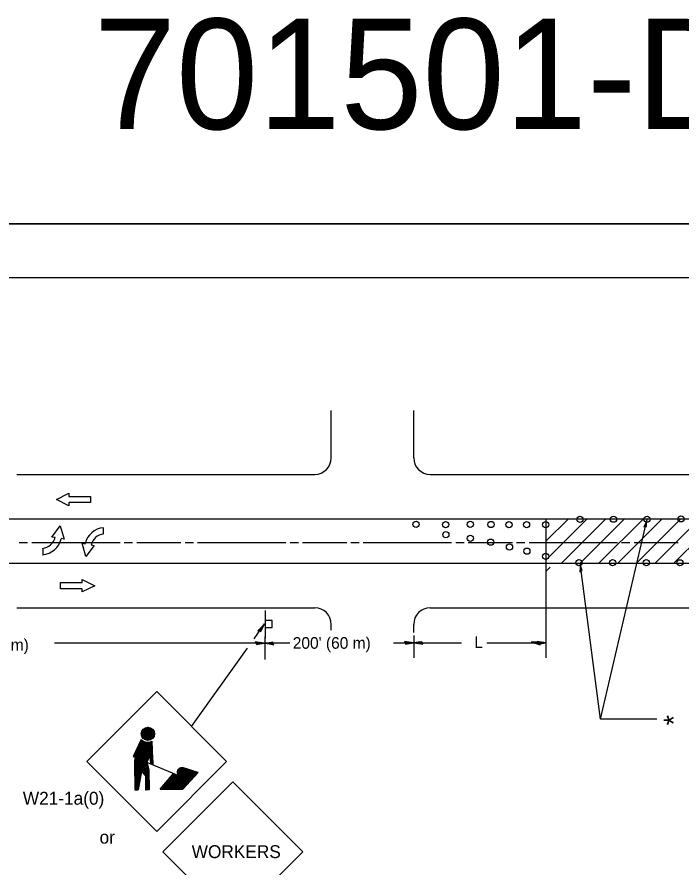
# Model space of a CAD drawing. Extents: x 87241 to 87921, y 74957 to 75436.
# Drawn here: x 87488.4 to 87612, y 75277.7 to 75435.9 of the extents above; entities that cross this region are included whole.
import ezdxf

# ---------------------------------------------------------------- set-up
doc = ezdxf.new("R2010")
doc.units = 0
for name, color, linetype in [('Alignment_EX_50 Centerline', 7, 'Continuous'), ('Design_PR_EOP', 7, 'Continuous'), ('Design_PR_PMK Symbols', 7, 'Continuous'), ('Design_PR_Roadway Dimensions', 7, 'Continuous'), ('Level 48', 7, 'Continuous'), ('Sheets_50 Reference Boundary', 7, 'Continuous'), ('Sheets_General Details', 7, 'Continuous'), ('Sheets_Printer Plotting Border', 7, 'Continuous'), ('Stage_Construction Traffic Control', 7, 'Continuous'), ('Topo_Traffic Sign', 7, 'Continuous')]:
    doc.layers.add(name, color=color, linetype=linetype)

msp = doc.modelspace()

# ---------------------------------------------------------------- linework, layer by layer
at = {"layer": 'Alignment_EX_50 Centerline'}
for points in [[(87488.82, 75338.12), (87490.36, 75338.12)], [(87491.13, 75338.12), (87507.59, 75338.12)], [(87508.36, 75338.12), (87509.91, 75338.12)], [(87510.68, 75338.12), (87518.9, 75338.12)], [(87519.68, 75338.12), (87521.22, 75338.12)], [(87521.99, 75338.12), (87538.45, 75338.12)], [(87539.22, 75338.12), (87540.76, 75338.12)], [(87541.53, 75338.12), (87549.76, 75338.12)], [(87550.53, 75338.12), (87552.08, 75338.12)], [(87552.85, 75338.12), (87569.3, 75338.12)], [(87570.08, 75338.12), (87571.62, 75338.12)], [(87572.39, 75338.12), (87580.62, 75338.12)], [(87581.39, 75338.12), (87582.93, 75338.12)], [(87583.7, 75338.12), (87600.16, 75338.12)], [(87600.93, 75338.12), (87602.48, 75338.12)], [(87603.25, 75338.12), (87611.48, 75338.12)]]:
    msp.add_lwpolyline(points, dxfattribs=at)
at = {"layer": 'Design_PR_EOP'}
for p, q in [((87546.88, 75353.86), (87546.88, 75362.7)), ((87562.24, 75353.86), (87562.24, 75362.7)), ((87488.39, 75350.77), (87543.8, 75350.77)), ((87565.32, 75350.77), (87620.4, 75350.77)), ((87488.39, 75325.95), (87543.8, 75325.95)), ((87565.32, 75325.95), (87620.4, 75325.95)), ((87546.88, 75321.77), (87546.88, 75322.87)), ((87562.24, 75321.35), (87562.24, 75322.87))]:
    msp.add_line(p, q, dxfattribs=at)
for centre, start, end in [((87543.8, 75353.86), 270, 0), ((87565.32, 75353.86), 180, 270), ((87543.8, 75322.86), 0, 90), ((87565.32, 75322.86), 90, 180)]:
    msp.add_arc(centre, 3.09, start, end, dxfattribs=at)
at = {"layer": 'Design_PR_PMK Symbols'}
for p, q in [((87408.22, 75342.5), (87699.42, 75342.5)), ((87504.51, 75339.69), (87504.51, 75340.85)), ((87493.17, 75337), (87493.17, 75335.84)), ((87408.22, 75334.23), (87699.42, 75334.23))]:
    msp.add_line(p, q, dxfattribs=at)
for points in [[(87502.09, 75346.69), (87502.09, 75345.53), (87498.04, 75345.53), (87498.04, 75344.95), (87495.73, 75346.11), (87498.04, 75347.26), (87498.04, 75346.69), (87502.09, 75346.69)], [(87495.47, 75339.02), (87494.9, 75339.12), (87496.44, 75341.2), (87497.18, 75338.71), (87496.61, 75338.82)], [(87502.21, 75337.67), (87502.78, 75337.57), (87501.23, 75335.49), (87500.5, 75337.97), (87501.07, 75337.87)], [(87496.5, 75329.48), (87496.5, 75330.63), (87500.55, 75330.63), (87500.55, 75331.21), (87502.86, 75330.06), (87500.55, 75328.9), (87500.55, 75329.48), (87496.5, 75329.48)]]:
    msp.add_lwpolyline(points, dxfattribs=at)
for centre, radius, start, end in [((87504.83, 75337), 3.87, 94.8518, 166.9748), ((87504.83, 75337), 2.71, 96.9303, 166.9748), ((87492.84, 75339.69), 2.71, 276.9303, 346.9748), ((87492.84, 75339.69), 3.87, 274.8518, 346.9748)]:
    msp.add_arc(centre, radius, start, end, dxfattribs=at)
at = {"layer": 'Design_PR_Roadway Dimensions'}
for p, q in [((87586.92, 75316.63), (87586.92, 75342.43)), ((87534.51, 75320.53), (87534.51, 75316.35)), ((87562.23, 75320.82), (87562.23, 75316.63)), ((87534.47, 75319.34), (87495.37, 75319.34)), ((87539.16, 75319.34), (87534.47, 75319.34)), ((87558.46, 75319.42), (87562.23, 75319.42)), ((87562.23, 75319.42), (87571.11, 75319.42)), ((87575.83, 75319.42), (87586.92, 75319.42))]:
    msp.add_line(p, q, dxfattribs=at)
for points in [[(87532.89, 75319.37), (87532.95, 75319.13), (87533.61, 75319.23), (87534.47, 75319.34), (87533.55, 75319.47), (87532.75, 75319.61), (87532.89, 75319.37), (87532.96, 75319.21), (87533.89, 75319.34), (87532.88, 75319.52), (87533.03, 75319.32), (87533.45, 75319.35), (87533.04, 75319.41)], [(87536.04, 75319.32), (87535.99, 75319.56), (87535.32, 75319.45), (87534.47, 75319.34), (87535.38, 75319.22), (87536.18, 75319.08), (87536.04, 75319.32), (87535.97, 75319.48), (87535.04, 75319.34), (87536.06, 75319.16), (87535.91, 75319.36), (87535.48, 75319.34), (87535.89, 75319.27)], [(87560.65, 75319.45), (87560.7, 75319.21), (87561.37, 75319.31), (87562.23, 75319.42), (87561.31, 75319.55), (87560.51, 75319.69), (87560.65, 75319.45), (87560.72, 75319.29), (87561.65, 75319.42), (87560.63, 75319.6), (87560.78, 75319.4), (87561.21, 75319.43), (87560.8, 75319.49)], [(87563.8, 75319.4), (87563.75, 75319.63), (87563.08, 75319.53), (87562.23, 75319.42), (87563.14, 75319.3), (87563.94, 75319.16), (87563.8, 75319.4), (87563.73, 75319.56), (87562.8, 75319.42), (87563.82, 75319.24), (87563.67, 75319.44), (87563.24, 75319.42), (87563.65, 75319.35)], [(87585.67, 75319.32), (87585.65, 75319.56), (87584.98, 75319.56), (87584.11, 75319.58), (87585, 75319.32), (87585.77, 75319.06), (87585.67, 75319.32), (87585.62, 75319.49), (87584.68, 75319.49), (87585.66, 75319.17), (87585.54, 75319.38), (87585.12, 75319.42), (87585.51, 75319.3)], [(87585.35, 75319.45), (87585.4, 75319.21), (87586.07, 75319.31), (87586.92, 75319.42), (87586.01, 75319.55), (87585.21, 75319.69), (87585.35, 75319.45), (87585.42, 75319.29), (87586.35, 75319.42), (87585.33, 75319.6), (87585.48, 75319.4), (87585.91, 75319.43), (87585.5, 75319.49)]]:
    msp.add_lwpolyline(points, dxfattribs=at)
at = {"layer": 'Level 48'}
msp.add_lwpolyline([(87240.61, 75397.41), (87920.61, 75397.41), (87920.61, 74957.41), (87240.61, 74957.41)], close=True, dxfattribs=at)
at = {"layer": 'Sheets_50 Reference Boundary'}
msp.add_lwpolyline([(87280.61, 75387.41), (87910.61, 75387.41), (87910.61, 74987.41), (87280.61, 74987.41)], close=True, dxfattribs=at)
at = {"layer": 'Sheets_General Details'}
msp.add_line((87920.61, 75397.41), (87240.61, 75397.41), dxfattribs=at)
msp.add_lwpolyline([(87280.61, 75387.41), (87910.61, 75387.41), (87910.61, 74967.41), (87280.61, 74967.41)], close=True, dxfattribs=at)
at = {"layer": 'Sheets_Printer Plotting Border'}
msp.add_lwpolyline([(87240.61, 74957.41), (87920.61, 74957.41), (87920.61, 75397.41), (87240.61, 75397.41)], close=True, dxfattribs=at)
at = {"layer": 'Stage_Construction Traffic Control'}
for p, q in [((87586.92, 75334.9), (87594.51, 75342.5)), ((87586.92, 75338.4), (87591.02, 75342.5)), ((87586.92, 75342.43), (87586.92, 75342.43)), ((87589.73, 75334.23), (87598.01, 75342.5)), ((87593.17, 75342.43), (87593.17, 75342.43)), ((87593.22, 75334.23), (87601.5, 75342.5)), ((87596.71, 75334.23), (87604.99, 75342.5)), ((87599.42, 75342.44), (87599.42, 75342.44)), ((87600.2, 75334.23), (87608.48, 75342.5)), ((87603.7, 75334.23), (87611.97, 75342.5)), ((87605.67, 75342.44), (87605.67, 75342.44)), ((87607.19, 75334.23), (87615.46, 75342.5)), ((87610.68, 75334.23), (87618.95, 75342.5)), ((87611.92, 75342.45), (87611.92, 75342.45)), ((87586.74, 75334.36), (87586.74, 75334.36)), ((87586.85, 75332.72), (87587.62, 75333.49)), ((87593, 75334.35), (87593, 75334.35)), ((87599.26, 75334.34), (87599.26, 75334.34)), ((87605.52, 75334.34), (87605.52, 75334.34)), ((87611.78, 75334.33), (87611.78, 75334.33))]:
    msp.add_line(p, q, dxfattribs=at)
for centre in [(87593.17, 75342.43), (87599.42, 75342.44), (87605.67, 75342.44), (87611.97, 75342.5), (87562.67, 75341.48), (87568.17, 75341.44), (87572.76, 75341.48), (87576.61, 75341.46), (87579.96, 75341.44), (87583.24, 75341.42), (87586.81, 75341.42), (87568.22, 75339.57), (87572.76, 75338.87), (87576.56, 75338.17), (87580.07, 75337.25), (87583.3, 75336.49), (87586.81, 75335.53), (87593, 75334.35), (87599.26, 75334.34), (87605.52, 75334.34), (87611.78, 75334.33)]:
    msp.add_circle(centre, 0.578, dxfattribs=at)
at = {"layer": 'Topo_Traffic Sign'}
for p, q in [((87597, 75305.2), (87605.67, 75342.44)), ((87597, 75305.2), (87593.22, 75334.23)), ((87534.61, 75325.43), (87534.61, 75320.29)), ((87532.51, 75320.2), (87534.48, 75322.97)), ((87520.9, 75303.85), (87531.27, 75318.45)), ((87607.51, 75305.2), (87597, 75305.2)), ((87511.53, 75301.43), (87510.03, 75298.28)), ((87513.17, 75298.54), (87512.56, 75297.2)), ((87513.31, 75296.95), (87513.17, 75298.54)), ((87510.03, 75298.28), (87518.45, 75294.75)), ((87510.26, 75297.06), (87510.34, 75292.07)), ((87512.55, 75297.27), (87512.94, 75295.81)), ((87511.59, 75295.5), (87510.93, 75292.07)), ((87512.37, 75294.64), (87511.59, 75295.5)), ((87512.94, 75295.81), (87512.99, 75292.07)), ((87522.14, 75295.27), (87519.18, 75296.2)), ((87519.23, 75292.2), (87522.14, 75295.27)), ((87512.37, 75292.02), (87512.37, 75294.64)), ((87515.02, 75292.2), (87517.52, 75295.1)), ((87510.34, 75292.07), (87510.93, 75292.07)), ((87512.99, 75292.07), (87512.37, 75292.02)), ((87515.02, 75292.2), (87519.23, 75292.2))]:
    msp.add_line(p, q, dxfattribs=at)
for points in [[(87605.33, 75341.07), (87605.55, 75341.07), (87605.59, 75341.67), (87605.67, 75342.44), (87605.38, 75341.67), (87605.09, 75340.99), (87605.33, 75341.07), (87605.48, 75341.1), (87605.55, 75341.94), (87605.19, 75341.09), (87605.4, 75341.18), (87605.46, 75341.56), (87605.32, 75341.21)], [(87593.38, 75332.82), (87593.59, 75332.89), (87593.42, 75333.47), (87593.22, 75334.23), (87593.22, 75333.39), (87593.18, 75332.66), (87593.38, 75332.82), (87593.51, 75332.9), (87593.29, 75333.71), (87593.25, 75332.78), (87593.41, 75332.94), (87593.33, 75333.32), (87593.32, 75332.95)], [(87533.52, 75321.66), (87533.75, 75321.57), (87534.06, 75322.19), (87534.48, 75322.97), (87533.83, 75322.28), (87533.23, 75321.69), (87533.52, 75321.66), (87533.69, 75321.63), (87534.13, 75322.49), (87533.38, 75321.74), (87533.64, 75321.75), (87533.87, 75322.12), (87533.57, 75321.82)], [(87514.4, 75284.34), (87527.4, 75297.35), (87514.4, 75310.35), (87501.39, 75297.35), (87514.4, 75284.34)], [(87512.74, 75303.65), (87511.97, 75303.37), (87511.68, 75302.93), (87511.59, 75302.25), (87511.98, 75301.61), (87512.68, 75301.31), (87513.42, 75301.54), (87513.86, 75302.07), (87513.88, 75302.85), (87513.45, 75303.42), (87512.82, 75303.64), (87512.02, 75303.34), (87511.78, 75302.93), (87511.68, 75302.26), (87512.01, 75301.65), (87512.68, 75301.36), (87513.37, 75301.59), (87513.81, 75302.07), (87513.85, 75302.84), (87513.43, 75303.37), (87512.84, 75303.59), (87512.05, 75303.29), (87511.82, 75302.93), (87511.74, 75302.25), (87512.04, 75301.7), (87512.68, 75301.43), (87513.34, 75301.63), (87513.76, 75302.1), (87513.78, 75302.82), (87513.4, 75303.33), (87512.83, 75303.53), (87512.1, 75303.25), (87511.87, 75302.93), (87511.77, 75302.26), (87512.07, 75301.74), (87512.68, 75301.47), (87513.31, 75301.67), (87513.71, 75302.12), (87513.74, 75302.8), (87513.38, 75303.31), (87512.85, 75303.45), (87512.12, 75303.21), (87511.92, 75302.91), (87511.82, 75302.28), (87512.09, 75301.78), (87512.68, 75301.55), (87513.27, 75301.7), (87513.66, 75302.12), (87513.69, 75302.77), (87513.36, 75303.26), (87512.85, 75303.4), (87512.13, 75303.14), (87511.96, 75302.88), (87511.85, 75302.29), (87512.11, 75301.82), (87512.67, 75301.59), (87513.22, 75301.73), (87513.62, 75302.12), (87513.65, 75302.76), (87513.34, 75303.21), (87512.85, 75303.35), (87512.18, 75303.1), (87512, 75302.87), (87511.93, 75302.29), (87512.13, 75301.85), (87512.72, 75301.65), (87513.19, 75301.77), (87513.54, 75302.11), (87513.6, 75302.74), (87513.32, 75303.15), (87512.84, 75303.29), (87512.19, 75303.06), (87512.03, 75302.87), (87511.98, 75302.32), (87512.16, 75301.88), (87512.73, 75301.71), (87513.17, 75301.82), (87513.49, 75302.13), (87513.56, 75302.73), (87513.31, 75303.11), (87512.85, 75303.24), (87512.22, 75303.02), (87512.08, 75302.88), (87512.04, 75302.32), (87512.19, 75301.91), (87512.71, 75301.75), (87513.14, 75301.87), (87513.46, 75302.13), (87513.51, 75302.71), (87513.29, 75303.06), (87512.85, 75303.16), (87512.25, 75302.98), (87512.12, 75302.85), (87512.07, 75302.33), (87512.2, 75301.97), (87512.71, 75301.8), (87513.1, 75301.91), (87513.4, 75302.14), (87513.47, 75302.67), (87513.27, 75303.01), (87512.85, 75303.1)], [(87512.85, 75303.1), (87512.27, 75302.93), (87512.18, 75302.85), (87512.13, 75302.34), (87512.23, 75302.02), (87512.7, 75301.83), (87513.05, 75301.93), (87513.35, 75302.15), (87513.43, 75302.66), (87513.23, 75302.97), (87512.84, 75303.04), (87512.27, 75302.9), (87512.22, 75302.84), (87512.17, 75302.35), (87512.25, 75302.05), (87512.7, 75301.87), (87513.04, 75301.97), (87513.28, 75302.17), (87513.4, 75302.63), (87513.21, 75302.93), (87512.86, 75302.98), (87512.26, 75302.85), (87512.2, 75302.35), (87512.27, 75302.07), (87512.69, 75301.91), (87512.98, 75302), (87513.21, 75302.17), (87513.37, 75302.62), (87513.19, 75302.89), (87512.88, 75302.91), (87512.34, 75302.82), (87512.25, 75302.38), (87512.31, 75302.11), (87512.7, 75301.97), (87512.98, 75302.05), (87513.15, 75302.18), (87513.33, 75302.6), (87513.16, 75302.84), (87512.89, 75302.86), (87512.39, 75302.79), (87512.31, 75302.39), (87512.32, 75302.12), (87512.69, 75302), (87512.95, 75302.07), (87513.09, 75302.18), (87513.29, 75302.58), (87513.16, 75302.8), (87512.43, 75302.76), (87512.34, 75302.39), (87512.36, 75302.15), (87512.69, 75302.04), (87512.93, 75302.1), (87513.05, 75302.19), (87513.25, 75302.58), (87513.14, 75302.75), (87512.45, 75302.72), (87512.39, 75302.38), (87512.42, 75302.18), (87512.68, 75302.1), (87512.92, 75302.14), (87513.02, 75302.2), (87513.2, 75302.57), (87513.12, 75302.72), (87512.47, 75302.68), (87512.42, 75302.38), (87512.47, 75302.2), (87512.68, 75302.14), (87512.93, 75302.18), (87512.98, 75302.21), (87513.15, 75302.58), (87513.09, 75302.66), (87512.51, 75302.63), (87512.46, 75302.38), (87512.5, 75302.22), (87512.69, 75302.18), (87512.94, 75302.21), (87513.1, 75302.57), (87513.06, 75302.62), (87512.54, 75302.6), (87512.5, 75302.38), (87512.53, 75302.25), (87512.69, 75302.21), (87512.9, 75302.24), (87513.04, 75302.57), (87513.03, 75302.6), (87512.56, 75302.55), (87512.54, 75302.39), (87512.57, 75302.27), (87512.68, 75302.24), (87512.88, 75302.28), (87512.99, 75302.56), (87512.58, 75302.5), (87512.58, 75302.4), (87512.59, 75302.3), (87512.68, 75302.28), (87512.83, 75302.3), (87512.94, 75302.51), (87512.62, 75302.46), (87512.61, 75302.32), (87512.69, 75302.3), (87512.8, 75302.33)], [(87512.8, 75302.33), (87512.87, 75302.46), (87512.65, 75302.43), (87512.64, 75302.34), (87512.76, 75302.34), (87512.8, 75302.42), (87512.68, 75302.41), (87512.67, 75302.38), (87512.73, 75302.36), (87512.75, 75302.39)], [(87511.57, 75301.28), (87510.2, 75298.34), (87512.54, 75297.31), (87513.19, 75298.7), (87513.37, 75296.97), (87513.63, 75296.83), (87513.41, 75300.98), (87512.75, 75300.84), (87512.16, 75300.95), (87511.56, 75301.26), (87510.32, 75298.38), (87512.49, 75297.45), (87513.21, 75298.84), (87513.44, 75297.04), (87513.54, 75296.97), (87513.33, 75300.88), (87512.77, 75300.73), (87512.1, 75300.86), (87511.59, 75301.12), (87510.45, 75298.41), (87512.44, 75297.57), (87513.25, 75298.98), (87513.48, 75297.13), (87513.27, 75300.75), (87512.77, 75300.65), (87512.07, 75300.75), (87511.62, 75300.99), (87510.6, 75298.44), (87512.42, 75297.7), (87513.25, 75299.07), (87513.35, 75298.5), (87513.2, 75300.65), (87512.79, 75300.57), (87512.05, 75300.7), (87511.64, 75300.86), (87510.72, 75298.48), (87512.4, 75297.8), (87513.2, 75299.12), (87513.15, 75300.57), (87512.76, 75300.46), (87512.05, 75300.61), (87511.68, 75300.72), (87510.85, 75298.52), (87512.37, 75297.93), (87513.11, 75299.12), (87513.09, 75300.44), (87512.77, 75300.4), (87512.01, 75300.51), (87511.72, 75300.62), (87510.97, 75298.56), (87512.32, 75298.01), (87512.98, 75299.15), (87513.02, 75300.32), (87512.77, 75300.31), (87511.98, 75300.42), (87511.8, 75300.47), (87511.08, 75298.59), (87512.31, 75298.12), (87512.87, 75299.16), (87512.95, 75300.23), (87512.71, 75300.24), (87512, 75300.32), (87511.85, 75300.38), (87511.18, 75298.61), (87512.27, 75298.19), (87512.79, 75299.21), (87512.86, 75300.15), (87512.01, 75300.22), (87511.89, 75300.25), (87511.28, 75298.64), (87512.24, 75298.29), (87512.63, 75299.23), (87512.75, 75300.07), (87511.93, 75300.15), (87511.38, 75298.68), (87512.19, 75298.37), (87512.53, 75299.25), (87512.67, 75300.05), (87511.97, 75300.05), (87511.5, 75298.71), (87512.14, 75298.46), (87512.44, 75299.28), (87512.58, 75299.98), (87512.01, 75299.96), (87511.58, 75298.74), (87512.1, 75298.54), (87512.49, 75299.9), (87512.03, 75299.9), (87511.68, 75298.79), (87512.05, 75298.64), (87512.39, 75299.83), (87512.07, 75299.83), (87511.77, 75298.83), (87512, 75298.74), (87512.31, 75299.74), (87512.14, 75299.75), (87511.85, 75298.87), (87511.95, 75298.85), (87512.19, 75299.67)], [(87510.51, 75297.99), (87510.37, 75297.68), (87510.31, 75297.32), (87510.36, 75297.1), (87510.41, 75292.17), (87510.88, 75292.13), (87511.57, 75295.62), (87512.44, 75294.7), (87512.42, 75292.09), (87512.9, 75292.13), (87512.86, 75295.76), (87512.5, 75297.14), (87510.59, 75297.95), (87510.46, 75297.69), (87510.39, 75297.32), (87510.43, 75297.14), (87510.49, 75292.27), (87510.8, 75292.23), (87511.48, 75295.78), (87512.5, 75294.77), (87512.51, 75292.19), (87512.82, 75292.21), (87512.73, 75295.72), (87512.45, 75297.08), (87510.62, 75297.83), (87510.51, 75297.57), (87510.49, 75297.36), (87510.53, 75297.14), (87510.57, 75292.38), (87510.7, 75292.35), (87511.46, 75295.88), (87512.53, 75294.83), (87512.59, 75292.27), (87512.73, 75292.3), (87512.6, 75295.68), (87512.36, 75297), (87510.68, 75297.67), (87510.62, 75297.52), (87510.63, 75297.26), (87510.66, 75292.51), (87511.45, 75296.06), (87512.53, 75294.95), (87512.67, 75292.39), (87512.52, 75295.68), (87512.28, 75296.95), (87510.73, 75297.55), (87510.72, 75297.29), (87510.71, 75293.14), (87511.41, 75296.18), (87512.47, 75295.09), (87512.42, 75295.66), (87512.2, 75296.89), (87510.82, 75297.43), (87510.79, 75293.76), (87511.41, 75296.27), (87512.36, 75295.32), (87512.12, 75296.8), (87510.88, 75297.29), (87510.88, 75294.48), (87511.39, 75296.39), (87512.24, 75295.57), (87512.04, 75296.74), (87510.96, 75297.14), (87510.96, 75295.17), (87511.37, 75296.47), (87512.12, 75295.78), (87511.91, 75296.69), (87511.01, 75297.04), (87511.03, 75295.63), (87511.32, 75296.55), (87512, 75295.99), (87511.83, 75296.62), (87511.08, 75296.92), (87511.09, 75296.07), (87511.29, 75296.62), (87511.89, 75296.2), (87511.73, 75296.57), (87511.13, 75296.8), (87511.15, 75296.43), (87511.22, 75296.63), (87511.21, 75296.69), (87511.69, 75296.51), (87511.71, 75296.37), (87511.48, 75296.53)], [(87517.56, 75295.06), (87515.22, 75292.29), (87519.21, 75292.29), (87521.98, 75295.23), (87519.12, 75296.13), (87518.6, 75295.98), (87518.33, 75295.62), (87518.28, 75295.24), (87518.54, 75294.65), (87517.63, 75294.96), (87515.39, 75292.36), (87519.18, 75292.38), (87521.85, 75295.19), (87519.1, 75296.04), (87518.63, 75295.89), (87518.37, 75295.6), (87518.37, 75295.19), (87518.7, 75294.56), (87517.66, 75294.84), (87515.59, 75292.43), (87519.16, 75292.49), (87521.64, 75295.1), (87519.1, 75295.93), (87518.69, 75295.79), (87518.43, 75295.6), (87518.43, 75295.23), (87518.87, 75294.52), (87518.68, 75294.48), (87517.66, 75294.71), (87515.8, 75292.54), (87519.12, 75292.59), (87521.48, 75295.04), (87519.1, 75295.83), (87518.49, 75295.56), (87518.5, 75295.26), (87519.01, 75294.52), (87518.65, 75294.39), (87517.67, 75294.6), (87515.99, 75292.62), (87519.12, 75292.68), (87521.32, 75294.98), (87519.08, 75295.73), (87518.56, 75295.53), (87518.56, 75295.28), (87519.19, 75294.48), (87518.66, 75294.29), (87517.72, 75294.48), (87516.15, 75292.71), (87519.08, 75292.76), (87521.18, 75294.93), (87519.08, 75295.63), (87518.63, 75295.48), (87518.66, 75295.29), (87519.33, 75294.52), (87519.19, 75294.37), (87518.65, 75294.18), (87517.73, 75294.39), (87516.34, 75292.8), (87519.08, 75292.86), (87521.02, 75294.87), (87519.08, 75295.51), (87518.73, 75295.43), (87518.78, 75295.31), (87519.42, 75294.55), (87519.29, 75294.27), (87518.66, 75294.09), (87517.76, 75294.26), (87516.55, 75292.87), (87519.04, 75292.96), (87520.87, 75294.82), (87519.06, 75295.42), (87518.83, 75295.37), (87519.52, 75294.59), (87519.39, 75294.19), (87518.42, 75293.95), (87517.77, 75294.18), (87518.52, 75294.02), (87517.73, 75294.12), (87516.74, 75292.96), (87519.02, 75293.06), (87520.75, 75294.79), (87519.08, 75295.35), (87518.95, 75295.33), (87519.62, 75294.6), (87519.47, 75294.1), (87518.41, 75293.87), (87517.74, 75294.03), (87516.89, 75293.03), (87518.99, 75293.16), (87520.61, 75294.76), (87519.1, 75295.26), (87519.72, 75294.62), (87519.54, 75294.01), (87518.38, 75293.77), (87517.76, 75293.94), (87517.03, 75293.1), (87518.95, 75293.24), (87520.49, 75294.71), (87519.29, 75295.1), (87519.77, 75294.64), (87519.63, 75293.96)], [(87519.63, 75293.96), (87518.37, 75293.72), (87517.76, 75293.87), (87517.18, 75293.18), (87518.9, 75293.32), (87519.54, 75293.87), (87518.38, 75293.64), (87517.76, 75293.78), (87517.32, 75293.23), (87518.87, 75293.39), (87519.35, 75293.79), (87518.38, 75293.56), (87517.76, 75293.68), (87517.52, 75293.34), (87518.85, 75293.47), (87519.12, 75293.68), (87518.41, 75293.49), (87517.79, 75293.6), (87517.64, 75293.39), (87518.19, 75293.46), (87517.84, 75293.51), (87517.77, 75293.48), (87518.81, 75293.51), (87518.88, 75293.57), (87519.73, 75294.08), (87520.34, 75294.67), (87519.49, 75294.97), (87519.83, 75294.64), (87519.73, 75294.16), (87520.21, 75294.62), (87519.71, 75294.81), (87519.89, 75294.64), (87519.83, 75294.35), (87520.08, 75294.58), (87519.93, 75294.64), (87519.93, 75294.54), (87519.98, 75294.56)], [(87528.57, 75267.55), (87541.57, 75280.55), (87528.57, 75293.56), (87515.56, 75280.55), (87528.57, 75267.55)]]:
    msp.add_lwpolyline(points, dxfattribs=at)
msp.add_lwpolyline([(87535.9, 75323.6), (87534.61, 75323.6), (87534.61, 75322.31), (87535.9, 75322.31)], close=True, dxfattribs=at)
msp.add_circle((87512.76, 75302.49), 1.23, dxfattribs=at)
for centre, radius, start, end in [((87512.72, 75302.59), 1.66, 224.4048, 297.4154), ((87661.66, 75306.29), 148.27, 181.998, 183.698), ((87511.26, 75297.37), 1.02, 138.3793, 197.8475), ((87519.07, 75295.34), 0.864, 83.1085, 223.8668)]:
    msp.add_arc(centre, radius, start, end, dxfattribs=at)

# ---------------------------------------------------------------- texts
at = {"layer": 'Design_PR_Roadway Dimensions'}
for s, p in [("200' (60 m)", (87539.72, 75318.33)), ('L', (87573.52, 75318.49)), ("200' (60 m)", (87476.07, 75317.99))]:
    msp.add_text(s, height=2.16, dxfattribs=at).set_placement(p)
at = {"layer": 'Sheets_General Details'}
msp.add_text('701501-D4', height=20.571, dxfattribs=at).set_placement((87502.69, 75415.04))
at = {"layer": 'Topo_Traffic Sign'}
msp.add_text('*', height=3.7, rotation=90, dxfattribs=at).set_placement((87612.48, 75304.07))
for s, p in [('W21-1a(0)', (87489.48, 75289.3)), ('or', (87503.76, 75282.05)), ('WORKERS', (87520.91, 75279.36))]:
    msp.add_text(s, height=2.4, dxfattribs=at).set_placement(p)

doc.saveas('drawing.dxf')
